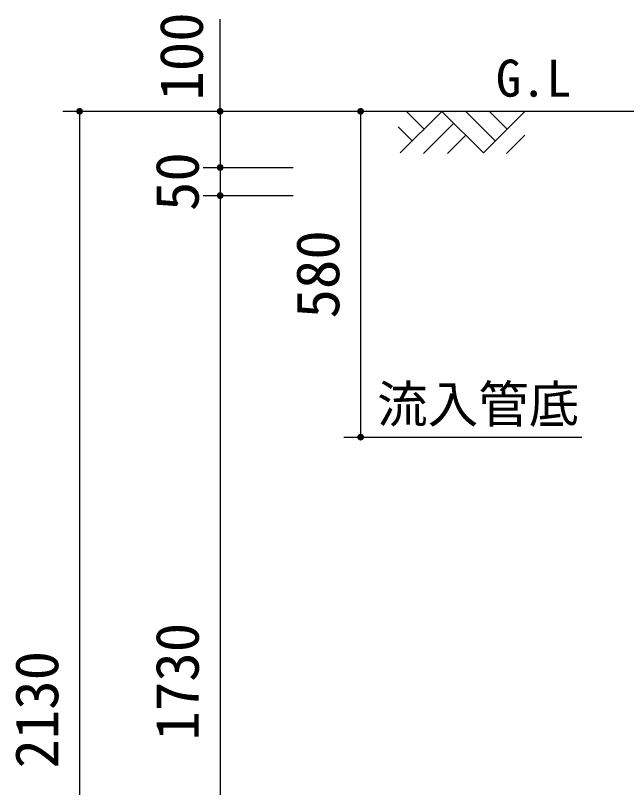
# Model space of a CAD drawing. Units: millimetres, scale not verified. Extents: x -8910 to 8910, y -6308 to 6308.
# Drawn here: x -7287 to -6200, y -2293 to -918 of the extents above; entities that cross this region are included whole.
import ezdxf
from ezdxf.enums import TextEntityAlignment as Align

# ---------------------------------------------------------------- set-up
doc = ezdxf.new("R2010")
doc.units = ezdxf.units.MM
doc.header["$LTSCALE"] = 30
doc.layers.add('0-0_空気管', color=3, linetype='Continuous', lineweight=25)
doc.layers.add('0-1_製作', color=5, linetype='Continuous', lineweight=25)
doc.styles.add('ＭＳ ゴシック', font='')
doc.styles.get('ＭＳ ゴシック').set_extended_font_data('MS Gothic')

msp = doc.modelspace()

# ---------------------------------------------------------------- linework, layer by layer
at = {"layer": '0-0_空気管'}
for p, q in [((-6559.73, -1120.58), (-6591.19, -1089.12)), ((-6433.18, -1141.79), (-6485.85, -1089.12)), ((-6380.51, -1089.12), (-6454.39, -1163.01)), ((-6411.96, -1120.58), (-6443.42, -1089.12)), ((-6507.06, -1110.34), (-6560.85, -1164.12)), ((-6580.95, -1141.79), (-6605.96, -1116.78)), ((-6485.85, -1131.55), (-6518.42, -1164.12)), ((-6380.51, -1131.55), (-6413.08, -1164.12))]:
    msp.add_line(p, q, dxfattribs=at)
msp.add_lwpolyline([(-6454.39, -1163.01), (-6528.27, -1089.12), (-6602.16, -1163.01)], dxfattribs=at)
at = {"layer": '0-1_製作', "color": 2}
for p, q in [((-6922.71, -1089.09), (-6922.71, -925.03)), ((-7202.71, -1089.09), (-6922.71, -1089.09)), ((-7172.71, -1089.09), (-7172.71, -3219.09)), ((-7143.11, -1089.09), (-6091.33, -1089.09)), ((-6952.71, -1089.09), (-6672.71, -1089.09)), ((-6922.71, -1089.09), (-6922.71, -1189.09)), ((-6702.71, -1089.09), (-6493.21, -1089.09)), ((-6672.71, -1089.09), (-6672.71, -1669.09)), ((-6952.71, -1189.09), (-6792.71, -1189.09)), ((-6922.71, -1189.09), (-6922.71, -1239.09)), ((-6952.71, -1239.09), (-6792.71, -1239.09)), ((-6922.71, -1239.09), (-6922.71, -2969.09)), ((-6702.71, -1669.09), (-6279.17, -1669.09))]:
    msp.add_line(p, q, dxfattribs=at)
at = {"layer": '0-1_製作'}
for points in [[(-7177.33, -1085.26), (-7172.71, -1089.09), (-7177.78, -1085.87)], [(-7176.82, -1084.71), (-7172.71, -1089.09), (-7177.33, -1085.26)], [(-7176.24, -1084.23), (-7172.71, -1089.09), (-7176.82, -1084.71)], [(-7175.6, -1083.83), (-7172.71, -1089.09), (-7176.24, -1084.23)], [(-7174.92, -1083.51), (-7172.71, -1089.09), (-7175.6, -1083.83)], [(-7174.2, -1083.28), (-7172.71, -1089.09), (-7174.92, -1083.51)], [(-7173.46, -1083.14), (-7172.71, -1089.09), (-7174.2, -1083.28)], [(-7173.46, -1083.14), (-7172.71, -1083.09), (-7172.71, -1089.09)], [(-7172.71, -1083.09), (-7166.71, -1089.09), (-7172.71, -1089.09)], [(-7172.33, -1083.1), (-7166.71, -1089.09), (-7172.71, -1083.09)], [(-7171.58, -1083.19), (-7166.71, -1089.09), (-7172.33, -1083.1)], [(-7170.86, -1083.38), (-7166.71, -1089.09), (-7171.58, -1083.19)], [(-7170.15, -1083.66), (-7166.71, -1089.09), (-7170.86, -1083.38)], [(-7169.49, -1084.02), (-7166.71, -1089.09), (-7170.15, -1083.66)], [(-7168.88, -1084.47), (-7166.71, -1089.09), (-7169.49, -1084.02)], [(-7168.34, -1084.98), (-7166.71, -1089.09), (-7168.88, -1084.47)], [(-7167.86, -1085.56), (-7166.71, -1089.09), (-7168.34, -1084.98)], [(-7167.45, -1086.2), (-7166.71, -1089.09), (-7167.86, -1085.56)], [(-6927.33, -1085.26), (-6922.71, -1089.09), (-6927.78, -1085.87)], [(-6926.82, -1084.71), (-6922.71, -1089.09), (-6927.33, -1085.26)], [(-6926.24, -1084.23), (-6922.71, -1089.09), (-6926.82, -1084.71)], [(-6925.6, -1083.83), (-6922.71, -1089.09), (-6926.24, -1084.23)], [(-6924.92, -1083.51), (-6922.71, -1089.09), (-6925.6, -1083.83)], [(-6924.2, -1083.28), (-6922.71, -1089.09), (-6924.92, -1083.51)], [(-6923.46, -1083.14), (-6922.71, -1089.09), (-6924.2, -1083.28)], [(-6923.46, -1083.14), (-6922.71, -1083.09), (-6922.71, -1089.09)], [(-6922.71, -1083.09), (-6916.71, -1089.09), (-6922.71, -1089.09)], [(-6922.33, -1083.1), (-6916.71, -1089.09), (-6922.71, -1083.09)], [(-6921.58, -1083.19), (-6916.71, -1089.09), (-6922.33, -1083.1)], [(-6920.86, -1083.38), (-6916.71, -1089.09), (-6921.58, -1083.19)], [(-6920.15, -1083.66), (-6916.71, -1089.09), (-6920.86, -1083.38)], [(-6919.49, -1084.02), (-6916.71, -1089.09), (-6920.15, -1083.66)], [(-6918.88, -1084.47), (-6916.71, -1089.09), (-6919.49, -1084.02)], [(-6918.34, -1084.98), (-6916.71, -1089.09), (-6918.88, -1084.47)], [(-6917.86, -1085.56), (-6916.71, -1089.09), (-6918.34, -1084.98)], [(-6917.45, -1086.2), (-6916.71, -1089.09), (-6917.86, -1085.56)], [(-6677.33, -1085.26), (-6672.71, -1089.09), (-6677.78, -1085.87)], [(-6676.82, -1084.71), (-6672.71, -1089.09), (-6677.33, -1085.26)], [(-6676.24, -1084.23), (-6672.71, -1089.09), (-6676.82, -1084.71)], [(-6675.6, -1083.83), (-6672.71, -1089.09), (-6676.24, -1084.23)], [(-6674.92, -1083.51), (-6672.71, -1089.09), (-6675.6, -1083.83)], [(-6674.2, -1083.28), (-6672.71, -1089.09), (-6674.92, -1083.51)], [(-6673.46, -1083.14), (-6672.71, -1089.09), (-6674.2, -1083.28)], [(-6673.46, -1083.14), (-6672.71, -1083.09), (-6672.71, -1089.09)], [(-6672.71, -1083.09), (-6666.71, -1089.09), (-6672.71, -1089.09)], [(-6672.33, -1083.1), (-6666.71, -1089.09), (-6672.71, -1083.09)], [(-6671.58, -1083.19), (-6666.71, -1089.09), (-6672.33, -1083.1)], [(-6670.86, -1083.38), (-6666.71, -1089.09), (-6671.58, -1083.19)], [(-6670.15, -1083.66), (-6666.71, -1089.09), (-6670.86, -1083.38)], [(-6669.49, -1084.02), (-6666.71, -1089.09), (-6670.15, -1083.66)], [(-6668.88, -1084.47), (-6666.71, -1089.09), (-6669.49, -1084.02)], [(-6668.34, -1084.98), (-6666.71, -1089.09), (-6668.88, -1084.47)], [(-6667.86, -1085.56), (-6666.71, -1089.09), (-6668.34, -1084.98)], [(-6667.45, -1086.2), (-6666.71, -1089.09), (-6667.86, -1085.56)], [(-7178.7, -1088.71), (-7172.71, -1089.09), (-7178.71, -1089.09)], [(-7178.71, -1089.09), (-7178.52, -1090.58), (-7178.66, -1089.84)], [(-7178.71, -1089.09), (-7178.29, -1091.3), (-7178.52, -1090.58)], [(-7172.71, -1089.09), (-7178.29, -1091.3), (-7178.71, -1089.09)], [(-7178.6, -1087.96), (-7172.71, -1089.09), (-7178.7, -1088.71)], [(-7178.42, -1087.23), (-7172.71, -1089.09), (-7178.6, -1087.96)], [(-7178.14, -1086.53), (-7172.71, -1089.09), (-7178.42, -1087.23)], [(-7172.71, -1089.09), (-7177.97, -1091.98), (-7178.29, -1091.3)], [(-7177.78, -1085.87), (-7172.71, -1089.09), (-7178.14, -1086.53)], [(-7172.71, -1089.09), (-7177.56, -1092.62), (-7177.97, -1091.98)], [(-7172.71, -1089.09), (-7177.08, -1093.2), (-7177.56, -1092.62)], [(-7172.71, -1089.09), (-7176.53, -1093.71), (-7177.08, -1093.2)], [(-7172.71, -1089.09), (-7175.92, -1094.15), (-7176.53, -1093.71)], [(-7172.71, -1089.09), (-7175.26, -1094.52), (-7175.92, -1094.15)], [(-7172.71, -1089.09), (-7174.56, -1094.79), (-7175.26, -1094.52)], [(-7172.71, -1089.09), (-7173.83, -1094.98), (-7174.56, -1094.79)], [(-7172.71, -1089.09), (-7173.09, -1095.08), (-7173.83, -1094.98)], [(-7172.71, -1089.09), (-7172.71, -1095.09), (-7173.09, -1095.08)], [(-7172.71, -1089.09), (-7171.96, -1095.04), (-7172.71, -1095.09)], [(-7172.71, -1089.09), (-7171.22, -1094.9), (-7171.96, -1095.04)], [(-7166.71, -1089.09), (-7171.22, -1094.9), (-7172.71, -1089.09)], [(-7166.71, -1089.09), (-7170.5, -1094.67), (-7171.22, -1094.9)], [(-7166.71, -1089.09), (-7169.82, -1094.35), (-7170.5, -1094.67)], [(-7166.71, -1089.09), (-7169.18, -1093.94), (-7169.82, -1094.35)], [(-7166.71, -1089.09), (-7168.6, -1093.46), (-7169.18, -1093.94)], [(-7166.71, -1089.09), (-7168.09, -1092.91), (-7168.6, -1093.46)], [(-7166.71, -1089.09), (-7167.64, -1092.3), (-7168.09, -1092.91)], [(-7166.71, -1089.09), (-7167.28, -1091.64), (-7167.64, -1092.3)], [(-7167.13, -1086.88), (-7166.71, -1089.09), (-7167.45, -1086.2)], [(-7166.71, -1089.09), (-7167, -1090.94), (-7167.28, -1091.64)], [(-7166.9, -1087.6), (-7166.71, -1089.09), (-7167.13, -1086.88)], [(-7166.71, -1089.09), (-7166.82, -1090.21), (-7167, -1090.94)], [(-7166.9, -1087.6), (-7166.76, -1088.34), (-7166.71, -1089.09)], [(-7166.71, -1089.09), (-7166.72, -1089.47), (-7166.82, -1090.21)], [(-6928.7, -1088.71), (-6922.71, -1089.09), (-6928.71, -1089.09)], [(-6928.71, -1089.09), (-6928.52, -1090.58), (-6928.66, -1089.84)], [(-6928.71, -1089.09), (-6928.29, -1091.3), (-6928.52, -1090.58)], [(-6922.71, -1089.09), (-6928.29, -1091.3), (-6928.71, -1089.09)], [(-6928.6, -1087.96), (-6922.71, -1089.09), (-6928.7, -1088.71)], [(-6928.42, -1087.23), (-6922.71, -1089.09), (-6928.6, -1087.96)], [(-6928.14, -1086.53), (-6922.71, -1089.09), (-6928.42, -1087.23)], [(-6922.71, -1089.09), (-6927.97, -1091.98), (-6928.29, -1091.3)], [(-6927.78, -1085.87), (-6922.71, -1089.09), (-6928.14, -1086.53)], [(-6922.71, -1089.09), (-6927.56, -1092.62), (-6927.97, -1091.98)], [(-6922.71, -1089.09), (-6927.08, -1093.2), (-6927.56, -1092.62)], [(-6922.71, -1089.09), (-6926.53, -1093.71), (-6927.08, -1093.2)], [(-6922.71, -1089.09), (-6925.92, -1094.15), (-6926.53, -1093.71)], [(-6922.71, -1089.09), (-6925.26, -1094.52), (-6925.92, -1094.15)], [(-6922.71, -1089.09), (-6924.56, -1094.79), (-6925.26, -1094.52)], [(-6922.71, -1089.09), (-6923.83, -1094.98), (-6924.56, -1094.79)], [(-6922.71, -1089.09), (-6923.09, -1095.08), (-6923.83, -1094.98)], [(-6922.71, -1089.09), (-6922.71, -1095.09), (-6923.09, -1095.08)], [(-6922.71, -1089.09), (-6921.96, -1095.04), (-6922.71, -1095.09)], [(-6922.71, -1089.09), (-6921.22, -1094.9), (-6921.96, -1095.04)], [(-6916.71, -1089.09), (-6921.22, -1094.9), (-6922.71, -1089.09)], [(-6916.71, -1089.09), (-6920.5, -1094.67), (-6921.22, -1094.9)], [(-6916.71, -1089.09), (-6919.82, -1094.35), (-6920.5, -1094.67)], [(-6916.71, -1089.09), (-6919.18, -1093.94), (-6919.82, -1094.35)], [(-6916.71, -1089.09), (-6918.6, -1093.46), (-6919.18, -1093.94)], [(-6916.71, -1089.09), (-6918.09, -1092.91), (-6918.6, -1093.46)], [(-6916.71, -1089.09), (-6917.64, -1092.3), (-6918.09, -1092.91)], [(-6916.71, -1089.09), (-6917.28, -1091.64), (-6917.64, -1092.3)], [(-6917.13, -1086.88), (-6916.71, -1089.09), (-6917.45, -1086.2)], [(-6916.71, -1089.09), (-6917, -1090.94), (-6917.28, -1091.64)], [(-6916.9, -1087.6), (-6916.71, -1089.09), (-6917.13, -1086.88)], [(-6916.71, -1089.09), (-6916.82, -1090.21), (-6917, -1090.94)], [(-6916.9, -1087.6), (-6916.76, -1088.34), (-6916.71, -1089.09)], [(-6916.71, -1089.09), (-6916.72, -1089.47), (-6916.82, -1090.21)], [(-6678.7, -1088.71), (-6672.71, -1089.09), (-6678.71, -1089.09)], [(-6678.71, -1089.09), (-6678.52, -1090.58), (-6678.66, -1089.84)], [(-6678.71, -1089.09), (-6678.29, -1091.3), (-6678.52, -1090.58)], [(-6672.71, -1089.09), (-6678.29, -1091.3), (-6678.71, -1089.09)], [(-6678.6, -1087.96), (-6672.71, -1089.09), (-6678.7, -1088.71)], [(-6678.42, -1087.23), (-6672.71, -1089.09), (-6678.6, -1087.96)], [(-6678.14, -1086.53), (-6672.71, -1089.09), (-6678.42, -1087.23)], [(-6672.71, -1089.09), (-6677.97, -1091.98), (-6678.29, -1091.3)], [(-6677.78, -1085.87), (-6672.71, -1089.09), (-6678.14, -1086.53)], [(-6672.71, -1089.09), (-6677.56, -1092.62), (-6677.97, -1091.98)], [(-6672.71, -1089.09), (-6677.08, -1093.2), (-6677.56, -1092.62)], [(-6672.71, -1089.09), (-6676.53, -1093.71), (-6677.08, -1093.2)], [(-6672.71, -1089.09), (-6675.92, -1094.15), (-6676.53, -1093.71)], [(-6672.71, -1089.09), (-6675.26, -1094.52), (-6675.92, -1094.15)], [(-6672.71, -1089.09), (-6674.56, -1094.79), (-6675.26, -1094.52)], [(-6672.71, -1089.09), (-6673.83, -1094.98), (-6674.56, -1094.79)], [(-6672.71, -1089.09), (-6673.09, -1095.08), (-6673.83, -1094.98)], [(-6672.71, -1089.09), (-6672.71, -1095.09), (-6673.09, -1095.08)], [(-6672.71, -1089.09), (-6671.96, -1095.04), (-6672.71, -1095.09)], [(-6672.71, -1089.09), (-6671.22, -1094.9), (-6671.96, -1095.04)], [(-6666.71, -1089.09), (-6671.22, -1094.9), (-6672.71, -1089.09)], [(-6666.71, -1089.09), (-6670.5, -1094.67), (-6671.22, -1094.9)], [(-6666.71, -1089.09), (-6669.82, -1094.35), (-6670.5, -1094.67)], [(-6666.71, -1089.09), (-6669.18, -1093.94), (-6669.82, -1094.35)], [(-6666.71, -1089.09), (-6668.6, -1093.46), (-6669.18, -1093.94)], [(-6666.71, -1089.09), (-6668.09, -1092.91), (-6668.6, -1093.46)], [(-6666.71, -1089.09), (-6667.64, -1092.3), (-6668.09, -1092.91)], [(-6666.71, -1089.09), (-6667.28, -1091.64), (-6667.64, -1092.3)], [(-6667.13, -1086.88), (-6666.71, -1089.09), (-6667.45, -1086.2)], [(-6666.71, -1089.09), (-6667, -1090.94), (-6667.28, -1091.64)], [(-6666.9, -1087.6), (-6666.71, -1089.09), (-6667.13, -1086.88)], [(-6666.71, -1089.09), (-6666.82, -1090.21), (-6667, -1090.94)], [(-6666.9, -1087.6), (-6666.76, -1088.34), (-6666.71, -1089.09)], [(-6666.71, -1089.09), (-6666.72, -1089.47), (-6666.82, -1090.21)], [(-6928.7, -1188.71), (-6922.71, -1189.09), (-6928.71, -1189.09)], [(-6928.71, -1189.09), (-6928.52, -1190.58), (-6928.66, -1189.84)], [(-6928.71, -1189.09), (-6928.29, -1191.3), (-6928.52, -1190.58)], [(-6922.71, -1189.09), (-6928.29, -1191.3), (-6928.71, -1189.09)], [(-6928.6, -1187.96), (-6922.71, -1189.09), (-6928.7, -1188.71)], [(-6928.42, -1187.23), (-6922.71, -1189.09), (-6928.6, -1187.96)], [(-6928.14, -1186.53), (-6922.71, -1189.09), (-6928.42, -1187.23)], [(-6922.71, -1189.09), (-6927.97, -1191.98), (-6928.29, -1191.3)], [(-6927.78, -1185.87), (-6922.71, -1189.09), (-6928.14, -1186.53)], [(-6922.71, -1189.09), (-6927.56, -1192.61), (-6927.97, -1191.98)], [(-6927.33, -1185.26), (-6922.71, -1189.09), (-6927.78, -1185.87)], [(-6922.71, -1189.09), (-6927.08, -1193.2), (-6927.56, -1192.61)], [(-6926.82, -1184.71), (-6922.71, -1189.09), (-6927.33, -1185.26)], [(-6922.71, -1189.09), (-6926.53, -1193.71), (-6927.08, -1193.2)], [(-6926.24, -1184.23), (-6922.71, -1189.09), (-6926.82, -1184.71)], [(-6922.71, -1189.09), (-6925.92, -1194.15), (-6926.53, -1193.71)], [(-6925.6, -1183.83), (-6922.71, -1189.09), (-6926.24, -1184.23)], [(-6922.71, -1189.09), (-6925.26, -1194.52), (-6925.92, -1194.15)], [(-6924.92, -1183.51), (-6922.71, -1189.09), (-6925.6, -1183.83)], [(-6922.71, -1189.09), (-6924.56, -1194.79), (-6925.26, -1194.52)], [(-6924.2, -1183.28), (-6922.71, -1189.09), (-6924.92, -1183.51)], [(-6922.71, -1189.09), (-6923.83, -1194.98), (-6924.56, -1194.79)], [(-6923.46, -1183.14), (-6922.71, -1189.09), (-6924.2, -1183.28)], [(-6922.71, -1189.09), (-6923.09, -1195.08), (-6923.83, -1194.98)], [(-6923.46, -1183.14), (-6922.71, -1183.09), (-6922.71, -1189.09)], [(-6922.71, -1189.09), (-6922.71, -1195.09), (-6923.09, -1195.08)], [(-6922.71, -1183.09), (-6916.71, -1189.09), (-6922.71, -1189.09)], [(-6922.33, -1183.1), (-6916.71, -1189.09), (-6922.71, -1183.09)], [(-6922.71, -1189.09), (-6921.96, -1195.04), (-6922.71, -1195.09)], [(-6922.71, -1189.09), (-6921.22, -1194.9), (-6921.96, -1195.04)], [(-6916.71, -1189.09), (-6921.22, -1194.9), (-6922.71, -1189.09)], [(-6921.58, -1183.19), (-6916.71, -1189.09), (-6922.33, -1183.1)], [(-6920.86, -1183.38), (-6916.71, -1189.09), (-6921.58, -1183.19)], [(-6916.71, -1189.09), (-6920.5, -1194.67), (-6921.22, -1194.9)], [(-6920.15, -1183.66), (-6916.71, -1189.09), (-6920.86, -1183.38)], [(-6916.71, -1189.09), (-6919.82, -1194.35), (-6920.5, -1194.67)], [(-6919.49, -1184.02), (-6916.71, -1189.09), (-6920.15, -1183.66)], [(-6916.71, -1189.09), (-6919.18, -1193.94), (-6919.82, -1194.35)], [(-6918.88, -1184.46), (-6916.71, -1189.09), (-6919.49, -1184.02)], [(-6916.71, -1189.09), (-6918.6, -1193.46), (-6919.18, -1193.94)], [(-6918.34, -1184.98), (-6916.71, -1189.09), (-6918.88, -1184.46)], [(-6916.71, -1189.09), (-6918.09, -1192.91), (-6918.6, -1193.46)], [(-6917.86, -1185.56), (-6916.71, -1189.09), (-6918.34, -1184.98)], [(-6916.71, -1189.09), (-6917.64, -1192.3), (-6918.09, -1192.91)], [(-6917.45, -1186.2), (-6916.71, -1189.09), (-6917.86, -1185.56)], [(-6916.71, -1189.09), (-6917.28, -1191.64), (-6917.64, -1192.3)], [(-6917.13, -1186.88), (-6916.71, -1189.09), (-6917.45, -1186.2)], [(-6916.71, -1189.09), (-6917, -1190.94), (-6917.28, -1191.64)], [(-6916.9, -1187.6), (-6916.71, -1189.09), (-6917.13, -1186.88)], [(-6916.71, -1189.09), (-6916.82, -1190.21), (-6917, -1190.94)], [(-6916.9, -1187.6), (-6916.76, -1188.34), (-6916.71, -1189.09)], [(-6916.71, -1189.09), (-6916.72, -1189.46), (-6916.82, -1190.21)], [(-6928.14, -1236.53), (-6922.71, -1239.09), (-6928.42, -1237.23)], [(-6927.78, -1235.87), (-6922.71, -1239.09), (-6928.14, -1236.53)], [(-6927.33, -1235.26), (-6922.71, -1239.09), (-6927.78, -1235.87)], [(-6926.82, -1234.71), (-6922.71, -1239.09), (-6927.33, -1235.26)], [(-6926.24, -1234.23), (-6922.71, -1239.09), (-6926.82, -1234.71)], [(-6925.6, -1233.83), (-6922.71, -1239.09), (-6926.24, -1234.23)], [(-6924.92, -1233.51), (-6922.71, -1239.09), (-6925.6, -1233.83)], [(-6924.2, -1233.28), (-6922.71, -1239.09), (-6924.92, -1233.51)], [(-6923.46, -1233.14), (-6922.71, -1239.09), (-6924.2, -1233.28)], [(-6923.46, -1233.14), (-6922.71, -1233.09), (-6922.71, -1239.09)], [(-6922.71, -1233.09), (-6916.71, -1239.09), (-6922.71, -1239.09)], [(-6922.33, -1233.1), (-6916.71, -1239.09), (-6922.71, -1233.09)], [(-6921.58, -1233.19), (-6916.71, -1239.09), (-6922.33, -1233.1)], [(-6920.86, -1233.38), (-6916.71, -1239.09), (-6921.58, -1233.19)], [(-6920.15, -1233.66), (-6916.71, -1239.09), (-6920.86, -1233.38)], [(-6919.49, -1234.02), (-6916.71, -1239.09), (-6920.15, -1233.66)], [(-6918.88, -1234.47), (-6916.71, -1239.09), (-6919.49, -1234.02)], [(-6918.34, -1234.98), (-6916.71, -1239.09), (-6918.88, -1234.47)], [(-6917.86, -1235.56), (-6916.71, -1239.09), (-6918.34, -1234.98)], [(-6917.45, -1236.2), (-6916.71, -1239.09), (-6917.86, -1235.56)], [(-6917.13, -1236.88), (-6916.71, -1239.09), (-6917.45, -1236.2)], [(-6916.9, -1237.6), (-6916.71, -1239.09), (-6917.13, -1236.88)], [(-6928.7, -1238.71), (-6922.71, -1239.09), (-6928.71, -1239.09)], [(-6928.71, -1239.09), (-6928.52, -1240.58), (-6928.66, -1239.84)], [(-6928.71, -1239.09), (-6928.29, -1241.3), (-6928.52, -1240.58)], [(-6922.71, -1239.09), (-6928.29, -1241.3), (-6928.71, -1239.09)], [(-6928.6, -1237.96), (-6922.71, -1239.09), (-6928.7, -1238.71)], [(-6928.42, -1237.23), (-6922.71, -1239.09), (-6928.6, -1237.96)], [(-6922.71, -1239.09), (-6927.97, -1241.98), (-6928.29, -1241.3)], [(-6922.71, -1239.09), (-6927.56, -1242.61), (-6927.97, -1241.98)], [(-6922.71, -1239.09), (-6927.08, -1243.2), (-6927.56, -1242.61)], [(-6922.71, -1239.09), (-6926.53, -1243.71), (-6927.08, -1243.2)], [(-6922.71, -1239.09), (-6925.92, -1244.15), (-6926.53, -1243.71)], [(-6922.71, -1239.09), (-6925.26, -1244.52), (-6925.92, -1244.15)], [(-6922.71, -1239.09), (-6924.56, -1244.79), (-6925.26, -1244.52)], [(-6922.71, -1239.09), (-6923.83, -1244.98), (-6924.56, -1244.79)], [(-6922.71, -1239.09), (-6923.09, -1245.08), (-6923.83, -1244.98)], [(-6922.71, -1239.09), (-6922.71, -1245.09), (-6923.09, -1245.08)], [(-6922.71, -1239.09), (-6921.96, -1245.04), (-6922.71, -1245.09)], [(-6922.71, -1239.09), (-6921.22, -1244.9), (-6921.96, -1245.04)], [(-6916.71, -1239.09), (-6921.22, -1244.9), (-6922.71, -1239.09)], [(-6916.71, -1239.09), (-6920.5, -1244.67), (-6921.22, -1244.9)], [(-6916.71, -1239.09), (-6919.82, -1244.35), (-6920.5, -1244.67)], [(-6916.71, -1239.09), (-6919.18, -1243.94), (-6919.82, -1244.35)], [(-6916.71, -1239.09), (-6918.6, -1243.46), (-6919.18, -1243.94)], [(-6916.71, -1239.09), (-6918.09, -1242.91), (-6918.6, -1243.46)], [(-6916.71, -1239.09), (-6917.64, -1242.3), (-6918.09, -1242.91)], [(-6916.71, -1239.09), (-6917.28, -1241.64), (-6917.64, -1242.3)], [(-6916.71, -1239.09), (-6917, -1240.94), (-6917.28, -1241.64)], [(-6916.71, -1239.09), (-6916.82, -1240.21), (-6917, -1240.94)], [(-6916.9, -1237.6), (-6916.76, -1238.34), (-6916.71, -1239.09)], [(-6916.71, -1239.09), (-6916.72, -1239.46), (-6916.82, -1240.21)], [(-6673.46, -1663.14), (-6672.71, -1663.09), (-6672.71, -1669.09)], [(-6672.71, -1663.09), (-6666.71, -1669.09), (-6672.71, -1669.09)], [(-6672.33, -1663.1), (-6666.71, -1669.09), (-6672.71, -1663.09)], [(-6671.58, -1663.19), (-6666.71, -1669.09), (-6672.33, -1663.1)], [(-6678.7, -1668.71), (-6672.71, -1669.09), (-6678.71, -1669.09)], [(-6678.71, -1669.09), (-6678.29, -1671.3), (-6678.66, -1669.84)], [(-6678.71, -1669.09), (-6677.97, -1671.98), (-6678.29, -1671.3)], [(-6672.71, -1669.09), (-6677.97, -1671.98), (-6678.71, -1669.09)], [(-6678.6, -1667.96), (-6672.71, -1669.09), (-6678.7, -1668.71)], [(-6678.66, -1669.84), (-6678.29, -1671.3), (-6678.52, -1670.58)], [(-6678.42, -1667.23), (-6672.71, -1669.09), (-6678.6, -1667.96)], [(-6678.14, -1666.53), (-6672.71, -1669.09), (-6678.42, -1667.23)], [(-6677.78, -1665.87), (-6672.71, -1669.09), (-6678.14, -1666.53)], [(-6672.71, -1669.09), (-6677.56, -1672.62), (-6677.97, -1671.98)], [(-6677.33, -1665.26), (-6672.71, -1669.09), (-6677.78, -1665.87)], [(-6672.71, -1669.09), (-6677.08, -1673.2), (-6677.56, -1672.62)], [(-6676.82, -1664.71), (-6672.71, -1669.09), (-6677.33, -1665.26)], [(-6672.71, -1669.09), (-6676.53, -1673.71), (-6677.08, -1673.2)], [(-6676.24, -1664.23), (-6672.71, -1669.09), (-6676.82, -1664.71)], [(-6672.71, -1669.09), (-6675.92, -1674.15), (-6676.53, -1673.71)], [(-6675.6, -1663.83), (-6672.71, -1669.09), (-6676.24, -1664.23)], [(-6672.71, -1669.09), (-6675.26, -1674.52), (-6675.92, -1674.15)], [(-6674.92, -1663.51), (-6672.71, -1669.09), (-6675.6, -1663.83)], [(-6672.71, -1669.09), (-6674.56, -1674.79), (-6675.26, -1674.52)], [(-6674.2, -1663.28), (-6672.71, -1669.09), (-6674.92, -1663.51)], [(-6672.71, -1669.09), (-6673.83, -1674.98), (-6674.56, -1674.79)], [(-6673.46, -1663.14), (-6672.71, -1669.09), (-6674.2, -1663.28)], [(-6672.71, -1669.09), (-6673.09, -1675.08), (-6673.83, -1674.98)], [(-6672.71, -1669.09), (-6672.71, -1675.09), (-6673.09, -1675.08)], [(-6672.71, -1669.09), (-6671.96, -1675.04), (-6672.71, -1675.09)], [(-6672.71, -1669.09), (-6671.22, -1674.9), (-6671.96, -1675.04)], [(-6666.71, -1669.09), (-6671.22, -1674.9), (-6672.71, -1669.09)], [(-6670.86, -1663.38), (-6666.71, -1669.09), (-6671.58, -1663.19)], [(-6666.71, -1669.09), (-6670.5, -1674.67), (-6671.22, -1674.9)], [(-6670.15, -1663.66), (-6666.71, -1669.09), (-6670.86, -1663.38)], [(-6666.71, -1669.09), (-6669.82, -1674.35), (-6670.5, -1674.67)], [(-6669.49, -1664.02), (-6666.71, -1669.09), (-6670.15, -1663.66)], [(-6666.71, -1669.09), (-6669.18, -1673.94), (-6669.82, -1674.35)], [(-6668.88, -1664.47), (-6666.71, -1669.09), (-6669.49, -1664.02)], [(-6666.71, -1669.09), (-6668.6, -1673.46), (-6669.18, -1673.94)], [(-6668.34, -1664.98), (-6666.71, -1669.09), (-6668.88, -1664.47)], [(-6666.71, -1669.09), (-6668.09, -1672.91), (-6668.6, -1673.46)], [(-6667.86, -1665.56), (-6666.71, -1669.09), (-6668.34, -1664.98)], [(-6666.71, -1669.09), (-6667.64, -1672.3), (-6668.09, -1672.91)], [(-6667.45, -1666.2), (-6666.71, -1669.09), (-6667.86, -1665.56)], [(-6666.71, -1669.09), (-6667.28, -1671.64), (-6667.64, -1672.3)], [(-6667.13, -1666.88), (-6666.71, -1669.09), (-6667.45, -1666.2)], [(-6666.71, -1669.09), (-6667, -1670.94), (-6667.28, -1671.64)], [(-6667.13, -1666.88), (-6666.76, -1668.34), (-6666.71, -1669.09)], [(-6666.9, -1667.6), (-6666.76, -1668.34), (-6667.13, -1666.88)], [(-6666.71, -1669.09), (-6666.82, -1670.21), (-6667, -1670.94)], [(-6666.71, -1669.09), (-6666.72, -1669.47), (-6666.82, -1670.21)]]:
    msp.add_solid(points, dxfattribs=at)

# ---------------------------------------------------------------- texts
at = {"layer": '0-0_空気管', "color": 4, "style": 'ＭＳ ゴシック'}
for s, p in [('G.L', (-6432.14, -1082.76)), ('流入管底', (-6643.43, -1663.15))]:
    msp.add_text(s, height=65.98, dxfattribs=at).set_placement(p, align=Align.BOTTOM_LEFT)
at = {"layer": '0-1_製作', "color": 4, "style": 'ＭＳ ゴシック'}
for s, p in [('100', (-6930.37, -1069.94)), ('50', (-6937.71, -1266.59)), ('580', (-6687.71, -1457.84)), ('1730', (-6937.71, -2209.09)), ('2130', (-7187.71, -2259.09))]:
    msp.add_text(s, height=76.98, rotation=90, dxfattribs=at).set_placement(p, align=Align.BOTTOM_LEFT)

doc.saveas('drawing.dxf')
